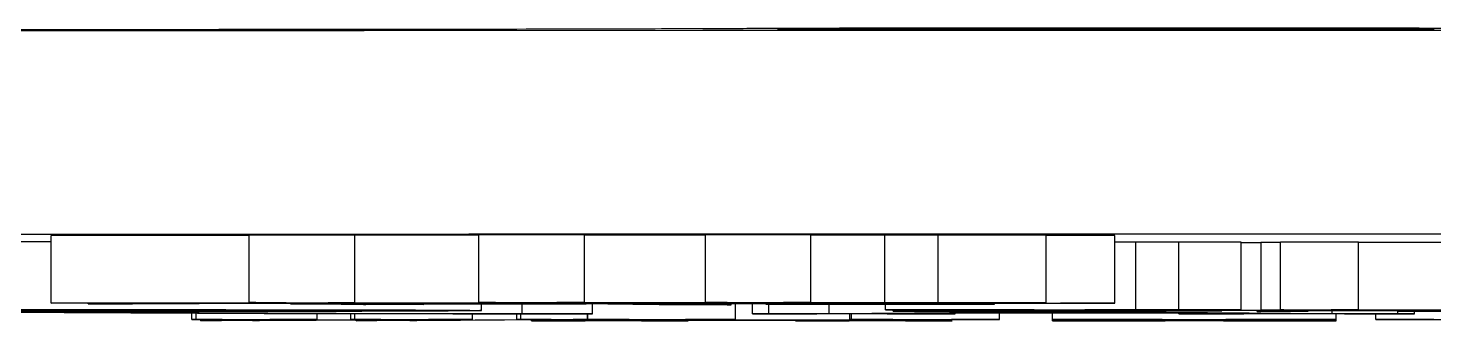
# Model space of a CAD drawing. Header units: millimetres. Extents: x 5659 to 7608, y 3628 to 5007.
# Drawn here: x 6462.91 to 6483.69, y 3721.89 to 3726.22 of the extents above; entities that cross this region are included whole.
import ezdxf

# ---------------------------------------------------------------- set-up
doc = ezdxf.new("R2010")
doc.units = ezdxf.units.MM

msp = doc.modelspace()

# ---------------------------------------------------------------- linework, layer by layer
at = {"color": 7, "linetype": 'Continuous', "lineweight": 25}
for p, q in [((6466.18, 3723.158), (6463.252, 3723.157)), ((6463.252, 3722.157), (6463.252, 3723.157)), ((6467.739, 3723.163), (6466.18, 3723.164)), ((6466.18, 3722.164), (6466.18, 3723.164)), ((6467.739, 3722.163), (6467.739, 3723.163)), ((6469.57, 3723.16), (6467.739, 3723.159)), ((6471.132, 3723.165), (6469.57, 3723.166)), ((6469.57, 3722.166), (6469.57, 3723.166)), ((6471.132, 3722.165), (6471.132, 3723.165)), ((6472.92, 3723.161), (6471.132, 3723.16)), ((6474.476, 3723.166), (6472.92, 3723.167)), ((6472.92, 3722.167), (6472.92, 3723.167)), ((6474.476, 3722.166), (6474.476, 3723.166)), ((6475.573, 3723.162), (6474.476, 3723.161)), ((6476.359, 3723.164), (6475.573, 3723.162)), ((6475.573, 3722.162), (6475.573, 3723.162)), ((6477.956, 3723.162), (6476.359, 3723.164)), ((6476.359, 3722.164), (6476.359, 3723.164)), ((6477.956, 3722.162), (6477.956, 3723.162)), ((6478.971, 3723.155), (6477.956, 3723.156)), ((6478.971, 3722.155), (6478.971, 3723.155)), ((6479.28, 3723.057), (6478.971, 3723.057)), ((6479.916, 3723.058), (6479.28, 3723.057)), ((6479.28, 3722.057), (6479.28, 3723.057)), ((6480.84, 3723.056), (6479.916, 3723.058)), ((6479.916, 3722.058), (6479.916, 3723.058)), ((6480.84, 3722.056), (6480.84, 3723.056)), ((6481.129, 3723.05), (6480.84, 3723.05)), ((6481.418, 3723.053), (6481.129, 3723.053)), ((6481.129, 3723.053), (6481.129, 3722.053)), ((6482.574, 3723.058), (6481.418, 3723.059)), ((6481.418, 3722.059), (6481.418, 3723.059)), ((6482.574, 3722.058), (6482.574, 3723.058)), ((6484.134, 3723.053), (6482.574, 3723.053)), ((6466.399, 3721.997), (6460.832, 3722.029)), ((6463.252, 3722.157), (6466.724, 3722.159)), ((6463.891, 3722.156), (6463.252, 3722.157)), ((6463.413, 3722.029), (6468.48, 3722.003)), ((6463.801, 3722.146), (6463.801, 3722.156)), ((6464.479, 3722.157), (6463.891, 3722.156)), ((6464.182, 3722.148), (6464.182, 3722.157)), ((6466.794, 3722.158), (6464.479, 3722.157)), ((6464.849, 3722.152), (6464.849, 3722.157)), ((6464.849, 3722.152), (6465.122, 3722.152)), ((6465.122, 3722.152), (6465.122, 3722.157)), ((6465.122, 3722.152), (6465.263, 3722.151)), ((6465.263, 3722.151), (6465.263, 3722.157)), ((6465.263, 3722.151), (6477.037, 3722.155)), ((6470.78, 3722.152), (6465.335, 3722.15)), ((6465.453, 3722.148), (6465.453, 3722.15)), ((6466.18, 3722.164), (6467.739, 3722.163)), ((6466.789, 3722.147), (6466.789, 3722.15)), ((6466.789, 3722.147), (6467.824, 3722.146)), ((6468.068, 3722.154), (6467.117, 3722.153)), ((6467.739, 3722.163), (6467.346, 3722.162)), ((6467.346, 3722.162), (6467.608, 3722.159)), ((6467.608, 3722.159), (6467.608, 3722.163)), ((6467.608, 3722.159), (6470.128, 3722.16)), ((6470.197, 3722.159), (6467.677, 3722.158)), ((6467.824, 3722.146), (6467.824, 3722.151)), ((6467.824, 3722.146), (6471.16, 3722.147)), ((6471.232, 3722.146), (6467.896, 3722.145)), ((6467.896, 3722.145), (6468.761, 3722.134)), ((6468.761, 3722.134), (6467.903, 3722.133)), ((6468.068, 3722.154), (6468.068, 3722.158)), ((6468.761, 3722.134), (6468.761, 3722.145)), ((6469.57, 3722.166), (6471.132, 3722.165)), ((6469.61, 3722.046), (6469.61, 3722.146)), ((6470.214, 3722), (6470.214, 3722.146)), ((6471.461, 3722.156), (6470.508, 3722.154)), ((6471.132, 3722.165), (6470.726, 3722.164)), ((6470.726, 3722.164), (6471.011, 3722.16)), ((6471.16, 3722.147), (6470.78, 3722.152)), ((6471.011, 3722.16), (6471.011, 3722.164)), ((6471.011, 3722.16), (6473.461, 3722.161)), ((6473.531, 3722.16), (6471.081, 3722.159)), ((6471.254, 3722), (6471.254, 3722.146)), ((6471.461, 3722.156), (6471.461, 3722.159)), ((6477.178, 3722.154), (6471.664, 3722.152)), ((6471.664, 3722.152), (6472.044, 3722.148)), ((6472.044, 3722.148), (6472.044, 3722.152)), ((6472.044, 3722.148), (6475.311, 3722.149)), ((6475.588, 3722.148), (6472.116, 3722.147)), ((6473.302, 3722.133), (6472.349, 3722.132)), ((6472.92, 3722.167), (6474.476, 3722.166)), ((6473.302, 3722.133), (6473.302, 3722.147)), ((6473.364, 3721.914), (6473.364, 3722.147)), ((6473.617, 3722), (6473.617, 3722.147)), ((6473.813, 3722.139), (6473.813, 3722.147)), ((6473.872, 3722.138), (6473.813, 3722.139)), ((6474.805, 3722.157), (6473.857, 3722.155)), ((6473.86, 3722), (6473.86, 3722.138)), ((6474.476, 3722.166), (6474.073, 3722.165)), ((6474.073, 3722.165), (6474.348, 3722.161)), ((6474.348, 3722.161), (6474.348, 3722.165)), ((6474.348, 3722.161), (6475.573, 3722.162)), ((6477.956, 3722.162), (6474.417, 3722.161)), ((6474.75, 3722.002), (6474.75, 3722.148)), ((6474.75, 3722.002), (6477.902, 3722.028)), ((6474.805, 3722.157), (6474.805, 3722.161)), ((6475.311, 3722.149), (6475.311, 3722.154)), ((6475.311, 3722.149), (6475.807, 3722.15)), ((6475.573, 3722.162), (6476.359, 3722.164)), ((6475.581, 3722.057), (6475.581, 3722.148)), ((6476.102, 3722.056), (6475.581, 3722.057)), ((6475.581, 3722.057), (6479.28, 3722.057)), ((6476.217, 3722.14), (6475.588, 3722.148)), ((6476.368, 3722.01), (6475.64, 3722.003)), ((6475.697, 3722.039), (6475.697, 3722.057)), ((6476.333, 3722.037), (6475.697, 3722.039)), ((6475.807, 3722.15), (6475.807, 3722.154)), ((6475.807, 3722.15), (6477.05, 3722.149)), ((6475.813, 3722.049), (6475.813, 3722.056)), ((6476.333, 3722.048), (6475.813, 3722.049)), ((6475.813, 3722.049), (6477.777, 3722.049)), ((6476.359, 3722.164), (6477.956, 3722.162)), ((6480.003, 3722.01), (6476.368, 3722.01)), ((6476.368, 3722), (6476.368, 3722.01)), ((6477.05, 3722.149), (6476.518, 3722.148)), ((6476.518, 3722.148), (6477.147, 3722.14)), ((6478.226, 3722.025), (6476.53, 3722.011)), ((6476.53, 3722.011), (6479.922, 3722.011)), ((6476.564, 3722.151), (6477.178, 3722.154)), ((6476.564, 3722.151), (6476.564, 3722.154)), ((6476.795, 3722.15), (6476.564, 3722.151)), ((6476.61, 3722), (6476.61, 3722.01)), ((6477.037, 3722.155), (6477.037, 3722.162)), ((6477.037, 3722.155), (6477.52, 3722.157)), ((6477.147, 3722.14), (6477.147, 3722.154)), ((6477.193, 3722.139), (6477.193, 3722.162)), ((6477.265, 3721.913), (6477.265, 3722.01)), ((6477.777, 3722.056), (6477.488, 3722.056)), ((6477.52, 3722.157), (6477.52, 3722.162)), ((6477.52, 3722.157), (6478.971, 3722.155)), ((6477.777, 3722.048), (6477.72, 3722.048)), ((6477.777, 3722.049), (6477.777, 3722.056)), ((6477.777, 3722.04), (6477.777, 3722.048)), ((6477.902, 3722.028), (6479.113, 3722.029)), ((6478.048, 3721.913), (6478.048, 3722.01)), ((6478.307, 3722.025), (6478.226, 3722.025)), ((6479.922, 3722.011), (6478.307, 3722.025)), ((6480.84, 3722.056), (6478.529, 3722.056)), ((6478.529, 3722.056), (6478.529, 3722.049)), ((6478.529, 3722.049), (6479.164, 3722.049)), ((6480.494, 3722.048), (6478.529, 3722.048)), ((6478.529, 3722.048), (6478.529, 3722.041)), ((6478.529, 3722.041), (6480.494, 3722.042)), ((6479.113, 3722.029), (6479.113, 3722.048)), ((6479.113, 3722.029), (6482.184, 3722.002)), ((6479.164, 3722.049), (6479.164, 3722.056)), ((6479.164, 3722.049), (6479.685, 3722.05)), ((6479.28, 3722.057), (6479.916, 3722.058)), ((6479.685, 3722.05), (6479.685, 3722.056)), ((6479.685, 3722.05), (6480.494, 3722.048)), ((6479.916, 3722.058), (6480.84, 3722.056)), ((6479.919, 3722), (6479.919, 3722.01)), ((6480.809, 3722.002), (6480.003, 3722.01)), ((6480.242, 3722), (6480.242, 3722.007)), ((6480.494, 3722.05), (6480.494, 3722.056)), ((6481.014, 3722.049), (6480.494, 3722.05)), ((6480.494, 3722.05), (6487.486, 3722.05)), ((6480.494, 3722.048), (6480.494, 3722.05)), ((6480.494, 3722.042), (6480.494, 3722.048)), ((6480.494, 3722.042), (6480.551, 3722.042)), ((6480.551, 3722.05), (6480.551, 3722.042)), ((6481.129, 3722.043), (6481.072, 3722.046)), ((6481.072, 3722.046), (6481.823, 3722.046)), ((6481.072, 3722.032), (6481.072, 3722.046)), ((6481.072, 3722.032), (6481.129, 3722.035)), ((6481.823, 3722.033), (6481.072, 3722.032)), ((6481.823, 3722.051), (6481.129, 3722.053)), ((6481.129, 3722.053), (6481.476, 3722.053)), ((6481.129, 3722.035), (6481.129, 3722.043)), ((6481.418, 3722.059), (6482.574, 3722.058)), ((6482.285, 3722.052), (6481.823, 3722.051)), ((6481.823, 3722.046), (6481.823, 3722.051)), ((6481.823, 3722.046), (6483.499, 3722.046)), ((6483.152, 3722.045), (6481.823, 3722.045)), ((6481.823, 3722.045), (6481.823, 3722.033)), ((6482.574, 3722.058), (6482.17, 3722.057)), ((6482.17, 3722.057), (6482.17, 3722.053)), ((6482.17, 3722.053), (6484.192, 3722.053)), ((6482.184, 3722.002), (6482.184, 3722.045)), ((6487.14, 3722.052), (6482.285, 3722.052)), ((6483.788, 3722.049), (6482.401, 3722.049)), ((6483.152, 3722.034), (6483.152, 3722.045)), ((6483.846, 3722.035), (6483.152, 3722.034)), ((6483.155, 3722), (6483.155, 3722.034)), ((6483.398, 3722), (6483.398, 3722.035)), ((6483.499, 3722.046), (6483.788, 3722.049)), ((6483.499, 3722.046), (6483.499, 3722.049)), ((6465.333, 3721.916), (6465.333, 3722.003)), ((6465.333, 3721.916), (6465.393, 3721.916)), ((6465.537, 3721.916), (6465.333, 3721.916)), ((6465.393, 3721.916), (6465.393, 3722.003)), ((6465.393, 3721.916), (6467.181, 3721.916)), ((6465.462, 3721.897), (6465.462, 3721.916)), ((6465.462, 3721.897), (6465.767, 3721.915)), ((6465.769, 3721.897), (6465.462, 3721.897)), ((6467.874, 3721.908), (6465.769, 3721.897)), ((6466.481, 3721.914), (6466.227, 3721.902)), ((6466.227, 3721.902), (6466.329, 3721.902)), ((6466.329, 3721.902), (6468.005, 3721.911)), ((6466.329, 3721.902), (6466.329, 3721.907)), ((6471.254, 3721.997), (6466.399, 3721.997)), ((6467.121, 3721.915), (6466.967, 3721.915)), ((6467.181, 3721.916), (6467.121, 3721.915)), ((6467.181, 3721.916), (6467.181, 3721.997)), ((6467.682, 3721.915), (6467.682, 3721.997)), ((6467.836, 3721.915), (6467.682, 3721.915)), ((6467.682, 3721.915), (6467.741, 3721.915)), ((6467.741, 3721.915), (6467.741, 3721.997)), ((6467.741, 3721.915), (6469.477, 3721.915)), ((6467.76, 3721.896), (6467.976, 3721.908)), ((6467.76, 3721.896), (6467.76, 3721.907)), ((6468.067, 3721.896), (6467.76, 3721.896)), ((6467.976, 3721.908), (6467.874, 3721.908)), ((6468.005, 3721.911), (6468.115, 3721.914)), ((6470.964, 3721.912), (6468.067, 3721.896)), ((6468.83, 3721.913), (6468.554, 3721.901)), ((6468.554, 3721.901), (6468.656, 3721.901)), ((6468.656, 3721.901), (6470.598, 3721.912)), ((6468.656, 3721.901), (6468.656, 3721.906)), ((6469.417, 3721.914), (6469.265, 3721.914)), ((6469.477, 3721.915), (6469.417, 3721.914)), ((6469.477, 3721.915), (6469.477, 3721.997)), ((6470.132, 3721.914), (6470.132, 3721.997)), ((6470.286, 3721.914), (6470.132, 3721.914)), ((6470.132, 3721.914), (6470.192, 3721.914)), ((6470.192, 3721.914), (6470.192, 3721.997)), ((6470.192, 3721.914), (6471.178, 3721.914)), ((6470.214, 3722), (6471.254, 3722)), ((6470.349, 3721.895), (6470.349, 3721.909)), ((6470.349, 3721.895), (6470.378, 3721.896)), ((6472.638, 3721.895), (6470.349, 3721.895)), ((6470.378, 3721.896), (6470.378, 3721.909)), ((6470.378, 3721.896), (6470.638, 3721.896)), ((6470.598, 3721.912), (6470.644, 3721.913)), ((6470.638, 3721.896), (6470.638, 3721.911)), ((6471.143, 3721.896), (6471.792, 3721.912)), ((6471.178, 3721.914), (6471.178, 3721.997)), ((6471.178, 3721.914), (6471.179, 3721.914)), ((6471.179, 3721.997), (6471.179, 3721.914)), ((6471.179, 3721.914), (6473.364, 3721.914)), ((6471.254, 3722), (6471.254, 3721.997)), ((6471.663, 3721.913), (6471.459, 3721.913)), ((6471.666, 3721.913), (6471.663, 3721.913)), ((6472.306, 3721.904), (6471.975, 3721.896)), ((6471.975, 3721.896), (6471.98, 3721.896)), ((6475.375, 3721.904), (6472.306, 3721.904)), ((6472.624, 3721.912), (6472.333, 3721.905)), ((6472.333, 3721.905), (6475.402, 3721.905)), ((6472.406, 3721.895), (6472.406, 3721.904)), ((6472.406, 3721.895), (6472.666, 3721.895)), ((6472.666, 3721.895), (6472.638, 3721.895)), ((6472.666, 3721.895), (6472.666, 3721.904)), ((6473.337, 3721.913), (6473.129, 3721.913)), ((6473.364, 3721.914), (6473.337, 3721.913)), ((6473.617, 3721.998), (6473.617, 3722)), ((6473.617, 3722), (6473.86, 3722)), ((6476.61, 3721.998), (6473.617, 3721.998)), ((6474.25, 3721.894), (6474.25, 3721.904)), ((6474.25, 3721.894), (6474.279, 3721.895)), ((6476.538, 3721.894), (6474.25, 3721.894)), ((6474.279, 3721.895), (6474.279, 3721.904)), ((6474.279, 3721.895), (6474.539, 3721.895)), ((6474.539, 3721.895), (6474.539, 3721.904)), ((6475.044, 3721.896), (6475.375, 3721.904)), ((6475.044, 3721.896), (6475.044, 3721.904)), ((6475.053, 3721.913), (6475.053, 3721.998)), ((6475.261, 3721.913), (6475.053, 3721.913)), ((6475.053, 3721.913), (6475.08, 3721.913)), ((6475.08, 3721.913), (6475.08, 3721.998)), ((6475.08, 3721.913), (6477.265, 3721.913)), ((6475.402, 3721.905), (6475.693, 3721.912)), ((6476.525, 3721.911), (6475.876, 3721.896)), ((6475.876, 3721.896), (6475.88, 3721.895)), ((6476.307, 3721.895), (6476.307, 3721.906)), ((6476.307, 3721.895), (6476.567, 3721.895)), ((6476.368, 3722), (6476.61, 3722)), ((6476.567, 3721.895), (6476.538, 3721.894)), ((6476.61, 3722), (6476.61, 3721.998)), ((6477.238, 3721.912), (6477.03, 3721.912)), ((6477.265, 3721.913), (6477.238, 3721.912)), ((6478.048, 3721.913), (6482.24, 3721.913)), ((6478.048, 3721.912), (6478.048, 3721.913)), ((6479.244, 3721.912), (6478.048, 3721.912)), ((6478.048, 3721.894), (6478.048, 3721.912)), ((6482.24, 3721.894), (6478.048, 3721.894)), ((6478.048, 3721.894), (6478.048, 3721.894)), ((6478.048, 3721.894), (6479.244, 3721.894)), ((6479.244, 3721.894), (6479.244, 3721.912)), ((6479.713, 3721.895), (6479.713, 3721.911)), ((6479.919, 3721.998), (6479.919, 3722)), ((6479.919, 3722), (6480.242, 3722)), ((6483.398, 3721.998), (6479.919, 3721.998)), ((6480.576, 3721.911), (6480.576, 3721.895)), ((6482.24, 3721.912), (6481.044, 3721.912)), ((6481.044, 3721.894), (6481.044, 3721.912)), ((6481.044, 3721.894), (6482.24, 3721.894)), ((6482.24, 3721.913), (6482.24, 3721.998)), ((6482.24, 3721.913), (6482.24, 3721.912)), ((6482.24, 3721.894), (6482.24, 3721.912)), ((6482.24, 3721.894), (6482.24, 3721.894)), ((6482.829, 3721.913), (6482.829, 3721.998)), ((6482.829, 3721.913), (6485.25, 3721.914)), ((6482.865, 3721.912), (6482.829, 3721.913)), ((6483.173, 3721.912), (6482.865, 3721.912)), ((6483.155, 3722), (6483.398, 3722)), ((6483.398, 3722), (6483.398, 3721.998)), ((6484.537, 3721.896), (6483.686, 3721.912))]:
    msp.add_line(p, q, dxfattribs=at)
at = {"color": 7, "linetype": 'Continuous', "lineweight": 25, "flags": 128}
for points in [[(6548.514, 3726.072), (6547.107, 3726.082), (6545.363, 3726.092), (6543.288, 3726.102), (6540.895, 3726.111), (6538.193, 3726.121), (6535.198, 3726.129), (6531.924, 3726.137), (6528.387, 3726.145), (6524.605, 3726.152), (6520.597, 3726.159), (6516.382, 3726.165), (6511.982, 3726.17), (6507.419, 3726.175), (6502.715, 3726.179), (6497.894, 3726.182), (6492.979, 3726.184), (6487.996, 3726.186), (6482.969, 3726.187), (6477.923, 3726.187), (6472.884, 3726.186), (6467.875, 3726.185), (6462.924, 3726.183), (6458.053, 3726.18)], [(6483.689, 3726.205), (6482.862, 3726.203), (6481.785, 3726.201), (6480.531, 3726.2), (6479.185, 3726.199), (6477.839, 3726.2), (6476.585, 3726.201), (6475.508, 3726.203), (6474.682, 3726.205), (6474.162, 3726.208), (6473.985, 3726.211), (6474.162, 3726.213), (6474.682, 3726.216), (6475.508, 3726.218), (6476.585, 3726.22), (6477.839, 3726.221), (6479.185, 3726.222), (6480.531, 3726.221), (6481.785, 3726.22), (6482.862, 3726.218), (6483.689, 3726.216)]]:
    msp.add_lwpolyline(points, dxfattribs=at)
at = {"color": 7, "linetype": 'Continuous', "lineweight": 25}
for points, knots in [([(6465.052, 3726.2), (6462.556, 3726.199), (6457.518, 3726.197), (6450.141, 3726.192), (6442.899, 3726.185), (6435.92, 3726.176), (6429.317, 3726.166), (6423.223, 3726.154), (6417.731, 3726.141), (6412.919, 3726.127), (6408.857, 3726.112), (6405.587, 3726.096), (6403.049, 3726.081), (6401.986, 3726.07), (6401.46, 3726.064)], [0, 0, 0, 0, 0.079959, 0.161371, 0.244142, 0.328893, 0.414217, 0.5, 0.585778, 0.671102, 0.755858, 0.838624, 0.920039, 1, 1, 1, 1]), ([(6473.381, 3726.215), (6472.99, 3726.213), (6472.195, 3726.21), (6470.205, 3726.205), (6467.791, 3726.202), (6465.955, 3726.201), (6465.052, 3726.2)], [0, 0, 0, 0, 0.245796, 0.5, 0.754204, 1, 1, 1, 1]), ([(6484.989, 3726.215), (6484.725, 3726.216), (6484.184, 3726.219), (6482.766, 3726.222), (6481.049, 3726.223), (6479.185, 3726.224), (6477.321, 3726.223), (6475.605, 3726.222), (6474.186, 3726.219), (6473.645, 3726.216), (6473.381, 3726.215)], [0, 0, 0, 0, 0.122089, 0.25, 0.377911, 0.5, 0.622089, 0.75, 0.877911, 1, 1, 1, 1]), ([(6410.74, 3723.037), (6410.787, 3723.04), (6410.894, 3723.048), (6411.764, 3723.061), (6413.245, 3723.075), (6415.42, 3723.088), (6418.25, 3723.102), (6421.764, 3723.115), (6425.918, 3723.127), (6430.662, 3723.138), (6435.923, 3723.148), (6441.615, 3723.157), (6447.638, 3723.164), (6453.861, 3723.171), (6460.227, 3723.175), (6466.579, 3723.178), (6472.918, 3723.18), (6479.185, 3723.181), (6485.452, 3723.18), (6491.791, 3723.178), (6498.144, 3723.175), (6504.509, 3723.171), (6510.733, 3723.164), (6516.755, 3723.157), (6522.447, 3723.148), (6527.708, 3723.138), (6532.452, 3723.127), (6536.606, 3723.115), (6540.12, 3723.102), (6542.95, 3723.088), (6545.126, 3723.075), (6546.607, 3723.061), (6547.478, 3723.048), (6547.585, 3723.04), (6547.633, 3723.037)], [0, 0, 0, 0, 0.023828, 0.053273, 0.084485, 0.115699, 0.147957, 0.180726, 0.213842, 0.247136, 0.28043, 0.313546, 0.346314, 0.378573, 0.409785, 0.440999, 0.470442, 0.499888, 0.529332, 0.558778, 0.58999, 0.621203, 0.653462, 0.68623, 0.719347, 0.752641, 0.785934, 0.819051, 0.851819, 0.884078, 0.915289, 0.946503, 0.975948, 1, 1, 1, 1]), ([(6463.252, 3723.061), (6463.145, 3723.061), (6462.724, 3723.061), (6462.284, 3723.061), (6461.956, 3723.061)], [0, 0, 0, 0, 0.254888, 1, 1, 1, 1]), ([(6460.331, 3722.059), (6461.001, 3722.059), (6462.346, 3722.059), (6464.154, 3722.057), (6465.474, 3722.055), (6466.398, 3722.051), (6466.705, 3722.048), (6466.728, 3722.046), (6466.733, 3722.045)], [0, 0, 0, 0, 0.196061, 0.394111, 0.547436, 0.700125, 0.928087, 1, 1, 1, 1]), ([(6466.733, 3722.045), (6466.703, 3722.044), (6466.642, 3722.041), (6465.959, 3722.037), (6464.611, 3722.034), (6462.927, 3722.032), (6461.579, 3722.032), (6460.801, 3722.032), (6460.678, 3722.032)], [0, 0, 0, 0, 0.200351, 0.402646, 0.59747, 0.766762, 0.96323, 1, 1, 1, 1]), ([(6461.282, 3722.061), (6461.95, 3722.061), (6463.185, 3722.061), (6464.952, 3722.061), (6466.615, 3722.059), (6468.134, 3722.057), (6469.28, 3722.053), (6469.588, 3722.049), (6469.606, 3722.047), (6469.61, 3722.046)], [0, 0, 0, 0, 0.160365, 0.296332, 0.431737, 0.589347, 0.747826, 0.949128, 1, 1, 1, 1]), ([(6469.61, 3722.046), (6469.583, 3722.045), (6469.523, 3722.042), (6468.739, 3722.037), (6467.028, 3722.033), (6465.179, 3722.03), (6463.9, 3722.03), (6463.413, 3722.029)], [0, 0, 0, 0, 0.183074, 0.416875, 0.642834, 0.864166, 1, 1, 1, 1]), ([(6463.801, 3722.146), (6463.805, 3722.146), (6463.818, 3722.147), (6463.987, 3722.147), (6464.12, 3722.147), (6464.182, 3722.148)], [0, 0, 0, 0, 0.206018, 0.636041, 1, 1, 1, 1]), ([(6464.497, 3722.145), (6464.417, 3722.145), (6464.267, 3722.145), (6464.057, 3722.146), (6463.916, 3722.146), (6463.824, 3722.146), (6463.807, 3722.146), (6463.801, 3722.146)], [0, 0, 0, 0, 0.281585, 0.522569, 0.762523, 0.925805, 1, 1, 1, 1]), ([(6464.182, 3722.148), (6464.309, 3722.148), (6464.651, 3722.149), (6464.796, 3722.151), (6464.835, 3722.152), (6464.849, 3722.152)], [0, 0, 0, 0, 0.268239, 0.722981, 1, 1, 1, 1]), ([(6465.405, 3722.147), (6465.378, 3722.147), (6465.325, 3722.147), (6465.06, 3722.146), (6464.79, 3722.146), (6464.551, 3722.145), (6464.497, 3722.145)], [0, 0, 0, 0, 0.194719, 0.390632, 0.863045, 1, 1, 1, 1]), ([(6465.335, 3722.15), (6465.389, 3722.149), (6465.457, 3722.149), (6465.436, 3722.148), (6465.431, 3722.148)], [0, 0, 0, 0, 0.7846575, 1, 1, 1, 1]), ([(6466.724, 3722.159), (6466.666, 3722.159), (6466.555, 3722.161), (6466.377, 3722.163), (6466.245, 3722.164), (6466.18, 3722.164)], [0, 0, 0, 0, 0.361759, 0.680808, 1, 1, 1, 1]), ([(6467.903, 3722.133), (6467.81, 3722.134), (6467.625, 3722.137), (6467.267, 3722.142), (6466.959, 3722.145), (6466.789, 3722.147)], [0, 0, 0, 0, 0.307881, 0.615778, 1, 1, 1, 1]), ([(6467.117, 3722.153), (6467.08, 3722.154), (6467.019, 3722.155), (6466.903, 3722.156), (6466.83, 3722.157), (6466.794, 3722.158)], [0, 0, 0, 0, 0.437947, 0.718933, 1, 1, 1, 1]), ([(6467.677, 3722.158), (6467.708, 3722.158), (6467.768, 3722.157), (6467.892, 3722.156), (6467.999, 3722.155), (6468.068, 3722.154)], [0, 0, 0, 0, 0.2673365, 0.5346869, 1, 1, 1, 1]), ([(6470.128, 3722.16), (6470.069, 3722.161), (6469.957, 3722.162), (6469.773, 3722.164), (6469.638, 3722.165), (6469.57, 3722.166)], [0, 0, 0, 0, 0.353076, 0.676475, 1, 1, 1, 1]), ([(6470.508, 3722.154), (6470.464, 3722.155), (6470.399, 3722.156), (6470.287, 3722.158), (6470.227, 3722.159), (6470.197, 3722.159)], [0, 0, 0, 0, 0.499817, 0.749886, 1, 1, 1, 1]), ([(6471.081, 3722.159), (6471.111, 3722.159), (6471.172, 3722.158), (6471.288, 3722.157), (6471.395, 3722.156), (6471.461, 3722.156)], [0, 0, 0, 0, 0.278089, 0.556193, 1, 1, 1, 1]), ([(6472.349, 3722.132), (6472.252, 3722.133), (6472.057, 3722.136), (6471.675, 3722.141), (6471.397, 3722.144), (6471.232, 3722.146)], [0, 0, 0, 0, 0.2894212, 0.5788391, 1, 1, 1, 1]), ([(6472.116, 3722.147), (6472.231, 3722.145), (6472.463, 3722.142), (6472.84, 3722.138), (6473.137, 3722.135), (6473.302, 3722.133)], [0, 0, 0, 0, 0.307939, 0.615874, 1, 1, 1, 1]), ([(6473.461, 3722.161), (6473.403, 3722.162), (6473.293, 3722.163), (6473.113, 3722.165), (6472.984, 3722.166), (6472.92, 3722.167)], [0, 0, 0, 0, 0.3618324, 0.680859, 1, 1, 1, 1]), ([(6473.857, 3722.155), (6473.817, 3722.156), (6473.751, 3722.157), (6473.637, 3722.159), (6473.566, 3722.16), (6473.531, 3722.16)], [0, 0, 0, 0, 0.437841, 0.718884, 1, 1, 1, 1]), ([(6473.813, 3722.139), (6474.146, 3722.139), (6474.719, 3722.139), (6475.375, 3722.139), (6475.778, 3722.139), (6475.986, 3722.139), (6476.127, 3722.139), (6476.205, 3722.14), (6476.237, 3722.14), (6476.224, 3722.14), (6476.217, 3722.14)], [0, 0, 0, 0, 0.358025, 0.615683, 0.704922, 0.795041, 0.841826, 0.888488, 0.9407, 1, 1, 1, 1]), ([(6476.084, 3722.136), (6476.052, 3722.136), (6475.988, 3722.136), (6475.631, 3722.137), (6474.924, 3722.138), (6474.269, 3722.138), (6473.872, 3722.138)], [0, 0, 0, 0, 0.1072401, 0.2147204, 0.5251042, 1, 1, 1, 1]), ([(6474.417, 3722.161), (6474.446, 3722.16), (6474.505, 3722.159), (6474.627, 3722.158), (6474.736, 3722.157), (6474.805, 3722.157)], [0, 0, 0, 0, 0.267397, 0.53481, 1, 1, 1, 1]), ([(6475.697, 3722.039), (6476.046, 3722.039), (6476.569, 3722.039), (6477.26, 3722.04), (6477.605, 3722.04), (6477.777, 3722.04)], [0, 0, 0, 0, 0.499885, 0.7499286, 1, 1, 1, 1]), ([(6477.147, 3722.14), (6477.174, 3722.14), (6477.226, 3722.139), (6477.085, 3722.138), (6476.725, 3722.137), (6476.336, 3722.136), (6476.084, 3722.136)], [0, 0, 0, 0, 0.211302, 0.416468, 0.621501, 1, 1, 1, 1]), ([(6477.488, 3722.056), (6477.322, 3722.056), (6477.005, 3722.056), (6476.541, 3722.056), (6476.248, 3722.056), (6476.102, 3722.056)], [0, 0, 0, 0, 0.35686, 0.67714, 1, 1, 1, 1]), ([(6477.72, 3722.048), (6477.553, 3722.048), (6477.237, 3722.048), (6476.772, 3722.048), (6476.479, 3722.048), (6476.333, 3722.048)], [0, 0, 0, 0, 0.35686, 0.67714, 1, 1, 1, 1]), ([(6480.551, 3722.042), (6479.955, 3722.041), (6478.935, 3722.04), (6477.47, 3722.038), (6476.713, 3722.037), (6476.333, 3722.037)], [0, 0, 0, 0, 0.41234, 0.704495, 1, 1, 1, 1]), ([(6478.971, 3722.155), (6478.753, 3722.154), (6478.278, 3722.154), (6477.546, 3722.152), (6477.088, 3722.151), (6476.795, 3722.15)], [0, 0, 0, 0, 0.234297, 0.511813, 1, 1, 1, 1]), ([(6482.401, 3722.049), (6482.234, 3722.049), (6481.918, 3722.049), (6481.453, 3722.049), (6481.161, 3722.049), (6481.014, 3722.049)], [0, 0, 0, 0, 0.35686, 0.67714, 1, 1, 1, 1]), ([(6481.474, 3722.054), (6481.473, 3722.054), (6481.471, 3722.056), (6481.455, 3722.057), (6481.43, 3722.058), (6481.418, 3722.059)], [0, 0, 0, 0, 0.333361, 0.666606, 1, 1, 1, 1]), ([(6465.767, 3721.915), (6465.778, 3721.915), (6465.795, 3721.915), (6465.747, 3721.915), (6465.689, 3721.915), (6465.614, 3721.916), (6465.562, 3721.916), (6465.537, 3721.916)], [0, 0, 0, 0, 0.409045, 0.568709, 0.729731, 0.871998, 1, 1, 1, 1]), ([(6466.967, 3721.915), (6466.902, 3721.915), (6466.802, 3721.915), (6466.67, 3721.915), (6466.583, 3721.915), (6466.515, 3721.915), (6466.494, 3721.914), (6466.481, 3721.914)], [0, 0, 0, 0, 0.286948, 0.445283, 0.603611, 0.766841, 1, 1, 1, 1]), ([(6468.115, 3721.914), (6468.122, 3721.914), (6468.134, 3721.914), (6468.077, 3721.914), (6467.979, 3721.915), (6467.88, 3721.915), (6467.836, 3721.915)], [0, 0, 0, 0, 0.280717, 0.477013, 0.764436, 1, 1, 1, 1]), ([(6468.48, 3722.003), (6468.651, 3722.002), (6468.915, 3722.001), (6469.587, 3722), (6469.993, 3722), (6470.214, 3722)], [0, 0, 0, 0, 0.454509, 0.703285, 1, 1, 1, 1]), ([(6469.265, 3721.914), (6469.218, 3721.914), (6469.142, 3721.914), (6469.035, 3721.914), (6468.958, 3721.914), (6468.886, 3721.914), (6468.85, 3721.914), (6468.834, 3721.913), (6468.83, 3721.913)], [0, 0, 0, 0, 0.2197284, 0.3604368, 0.5019622, 0.6296085, 0.9109721, 1, 1, 1, 1]), ([(6470.639, 3721.913), (6470.639, 3721.913), (6470.638, 3721.913), (6470.596, 3721.913), (6470.517, 3721.913), (6470.41, 3721.914), (6470.327, 3721.914), (6470.286, 3721.914)], [0, 0, 0, 0, 0.063168, 0.286153, 0.501453, 0.758451, 1, 1, 1, 1]), ([(6470.638, 3721.896), (6470.731, 3721.896), (6470.86, 3721.896), (6471.009, 3721.896), (6471.085, 3721.896), (6471.128, 3721.896), (6471.138, 3721.896), (6471.143, 3721.896)], [0, 0, 0, 0, 0.375821, 0.523807, 0.672057, 0.853203, 1, 1, 1, 1]), ([(6471.459, 3721.913), (6471.403, 3721.913), (6471.296, 3721.913), (6471.15, 3721.913), (6471.038, 3721.913), (6470.989, 3721.913), (6470.964, 3721.912)], [0, 0, 0, 0, 0.246987, 0.468153, 0.728462, 1, 1, 1, 1]), ([(6471.792, 3721.913), (6471.792, 3721.913), (6471.794, 3721.913), (6471.763, 3721.913), (6471.711, 3721.913), (6471.675, 3721.913), (6471.666, 3721.913)], [0, 0, 0, 0, 0.177122, 0.589108, 0.884827, 1, 1, 1, 1]), ([(6471.986, 3721.896), (6471.999, 3721.896), (6472.025, 3721.896), (6472.109, 3721.896), (6472.236, 3721.895), (6472.342, 3721.895), (6472.406, 3721.895)], [0, 0, 0, 0, 0.204883, 0.408937, 0.643499, 1, 1, 1, 1]), ([(6473.129, 3721.913), (6473.059, 3721.913), (6472.943, 3721.913), (6472.801, 3721.913), (6472.708, 3721.913), (6472.645, 3721.912), (6472.632, 3721.912), (6472.624, 3721.912)], [0, 0, 0, 0, 0.290077, 0.48445, 0.638173, 0.79153, 1, 1, 1, 1]), ([(6473.86, 3722), (6473.983, 3722), (6474.193, 3722), (6474.449, 3722), (6474.634, 3722.001), (6474.709, 3722.001), (6474.741, 3722.001), (6474.75, 3722.002)], [0, 0, 0, 0, 0.268165, 0.456817, 0.645375, 0.906381, 1, 1, 1, 1]), ([(6474.539, 3721.895), (6474.632, 3721.895), (6474.761, 3721.895), (6474.91, 3721.895), (6474.986, 3721.895), (6475.029, 3721.895), (6475.039, 3721.896), (6475.044, 3721.896)], [0, 0, 0, 0, 0.3758207, 0.5238074, 0.6720575, 0.8532035, 1, 1, 1, 1]), ([(6475.689, 3721.912), (6475.69, 3721.912), (6475.691, 3721.912), (6475.653, 3721.912), (6475.59, 3721.912), (6475.475, 3721.913), (6475.361, 3721.913), (6475.278, 3721.913), (6475.261, 3721.913)], [0, 0, 0, 0, 0.132198, 0.30903, 0.458399, 0.607839, 0.921168, 1, 1, 1, 1]), ([(6475.64, 3722.003), (6475.629, 3722.003), (6475.608, 3722.003), (6475.575, 3722.002), (6475.565, 3722.002), (6475.559, 3722.002)], [0, 0, 0, 0, 0.2502199, 0.5005081, 1, 1, 1, 1]), ([(6475.559, 3722.002), (6475.568, 3722.001), (6475.582, 3722.001), (6475.66, 3722), (6475.757, 3722), (6475.911, 3722), (6476.121, 3722), (6476.282, 3722), (6476.368, 3722)], [0, 0, 0, 0, 0.284135, 0.450473, 0.560568, 0.671794, 0.825494, 1, 1, 1, 1]), ([(6475.887, 3721.895), (6475.9, 3721.895), (6475.926, 3721.895), (6476.01, 3721.895), (6476.137, 3721.895), (6476.243, 3721.895), (6476.307, 3721.895)], [0, 0, 0, 0, 0.204883, 0.408937, 0.643499, 1, 1, 1, 1]), ([(6477.03, 3721.912), (6476.96, 3721.912), (6476.844, 3721.912), (6476.701, 3721.912), (6476.609, 3721.912), (6476.546, 3721.912), (6476.533, 3721.912), (6476.525, 3721.911)], [0, 0, 0, 0, 0.290077, 0.48445, 0.638173, 0.79153, 1, 1, 1, 1]), ([(6479.713, 3721.911), (6479.71, 3721.911), (6479.705, 3721.912), (6479.646, 3721.912), (6479.567, 3721.912), (6479.431, 3721.912), (6479.321, 3721.912), (6479.244, 3721.912)], [0, 0, 0, 0, 0.250411, 0.398556, 0.54744, 0.686236, 1, 1, 1, 1]), ([(6479.244, 3721.894), (6479.334, 3721.894), (6479.459, 3721.894), (6479.601, 3721.895), (6479.673, 3721.895), (6479.709, 3721.895), (6479.711, 3721.895), (6479.713, 3721.895)], [0, 0, 0, 0, 0.3640306, 0.510061, 0.6558643, 0.8438409, 1, 1, 1, 1]), ([(6480.242, 3722), (6480.329, 3722), (6480.47, 3722), (6480.638, 3722), (6480.746, 3722), (6480.819, 3722), (6480.87, 3722), (6480.882, 3722.001), (6480.89, 3722.001)], [0, 0, 0, 0, 0.25713, 0.418126, 0.515419, 0.613557, 0.771961, 1, 1, 1, 1]), ([(6481.044, 3721.912), (6480.973, 3721.912), (6480.857, 3721.912), (6480.719, 3721.912), (6480.634, 3721.912), (6480.583, 3721.912), (6480.578, 3721.911), (6480.576, 3721.911)], [0, 0, 0, 0, 0.294404, 0.487725, 0.643608, 0.799347, 1, 1, 1, 1]), ([(6480.576, 3721.895), (6480.579, 3721.895), (6480.584, 3721.895), (6480.642, 3721.895), (6480.737, 3721.895), (6480.875, 3721.894), (6480.984, 3721.894), (6481.044, 3721.894)], [0, 0, 0, 0, 0.210223, 0.375759, 0.542534, 0.746796, 1, 1, 1, 1]), ([(6480.89, 3722.001), (6480.888, 3722.001), (6480.886, 3722.001), (6480.87, 3722.002), (6480.833, 3722.002), (6480.809, 3722.002)], [0, 0, 0, 0, 0.25103, 0.502225, 1, 1, 1, 1]), ([(6482.184, 3722.002), (6482.226, 3722.001), (6482.31, 3722.001), (6482.496, 3722), (6482.756, 3722), (6482.983, 3722), (6483.117, 3722), (6483.155, 3722)], [0, 0, 0, 0, 0.25387, 0.509596, 0.715202, 0.920342, 1, 1, 1, 1]), ([(6483.686, 3721.912), (6483.673, 3721.912), (6483.653, 3721.912), (6483.572, 3721.912), (6483.477, 3721.912), (6483.339, 3721.912), (6483.235, 3721.912), (6483.173, 3721.912)], [0, 0, 0, 0, 0.2826647, 0.4248628, 0.5676053, 0.7445144, 1, 1, 1, 1])]:
    msp.add_open_spline(points, degree=3, knots=knots, dxfattribs=at)

doc.saveas('drawing.dxf')
